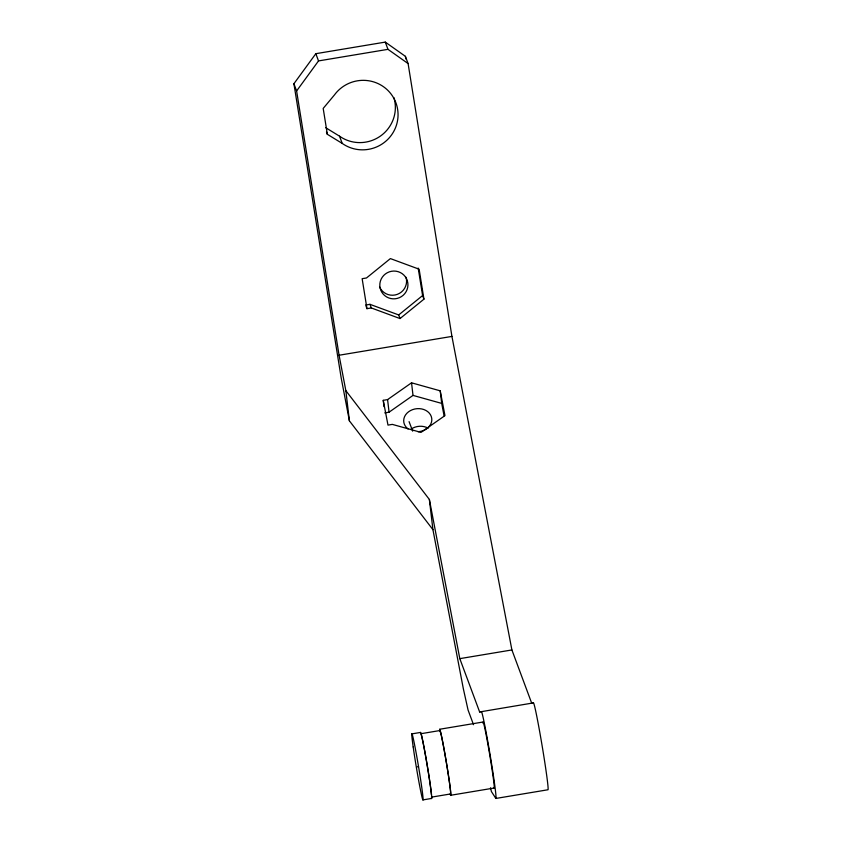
<?xml version="1.0" encoding="UTF-8"?>
<svg xmlns="http://www.w3.org/2000/svg" width="842" height="842" viewBox="0 0 842 842"><rect width="100%" height="100%" fill="white"/><g stroke="black" fill="none" stroke-linecap="round" stroke-linejoin="round"><path stroke-width="1.26" d="M473.52 724.699L468.068 710.038L463.363 688.851L432.925 529.66L349.398 420.842L341.178 377.858L293.911 83.726L315.834 53.688L385.278 42.1L405.402 56.34L408.096 63.571L451.933 336.411L511.904 649.95L531.723 703.259L533.47 702.891A44.037 1.484 80.5 0 1 542.164 746.012A44.037 1.484 80.5 0 1 547.963 789.764L495.864 798.448L491.433 791.585L490.497 787.765M349.398 420.842L345.841 390.646L339.073 355.24L296.605 90.968L318.518 60.919L387.973 49.341L408.096 63.571M365.617 305.057L369.964 304.33L398.687 314.94L422.6 295.553L418.179 268.072M400.034 318.56L423.936 299.173L419.127 269.198L390.393 258.589L366.491 277.976L362.144 278.691L366.965 308.677L371.301 307.951L400.034 318.56L398.687 314.94M387.583 399.603L411.538 382.815L440.219 390.825L444.965 415.611L421.011 432.388L392.33 424.389L387.983 425.105L383.247 400.329L387.583 399.603L389.067 412.18L384.731 412.906M389.067 412.18L413.012 395.403L441.703 403.402L444.071 415.801M345.841 390.646L429.367 499.453L459.806 658.644L479.635 711.953L481.371 711.574A44.037 1.484 80.5 0 1 490.076 754.706A44.037 1.484 80.5 0 1 495.864 798.448M417.422 766.883L418.527 766.652M339.073 355.24L451.933 336.411M459.806 658.644L511.904 649.95M479.635 711.953L533.47 702.891M411.917 733.877L420.6 732.424M439.703 729.246L483.108 722.004M439.913 730.54L420.811 733.729A32.143 1.084 80.5 0 1 426.115 759.031A32.143 1.084 80.5 0 1 431.399 794.648M431.399 797.153L450.491 793.964M422.926 799.9L431.609 798.448M450.712 795.269L494.128 788.028M325.728 127.71L339.537 136.183A35.227 34.68 -20.4 0 0 380.5 136.025A35.227 34.68 -20.4 0 0 393.909 97.64M327.349 134.299L342.22 143.414A35.227 34.68 -20.4 0 0 391.341 135.225A35.227 34.68 -20.4 0 0 383.552 86.768A35.227 34.68 -20.4 0 0 334.432 94.957L323.191 108.429L327.349 134.299L326.454 131.889M409.075 421.632L412.685 431.157M385.278 42.1L387.973 49.341M422.6 295.553L423.936 299.173M315.834 53.688L318.518 60.919M339.537 136.183L342.22 143.414M293.911 83.726L296.605 90.968M369.964 304.33L371.301 307.951M366.07 306.267L366.965 308.677M405.402 56.34L405.812 58.919M440.219 390.825L441.703 403.402M429.367 499.453L432.925 529.66M411.538 382.815L413.012 395.403M383.247 400.329L383.984 406.612M406.012 277.25A14.093 13.872 -20.4 0 1 397.392 294.332A14.093 13.872 -20.4 0 1 379.668 287.122M411.012 429.157A14.093 11.525 -6.7 0 1 428.125 428.157M408.054 428.925A14.093 11.525 -6.7 0 1 410.433 410.601A14.093 11.525 -6.7 0 1 431.251 416.411A14.093 11.525 -6.7 0 1 418.095 431.725M420.495 732.74A33.47 1.126 80.5 0 1 427.21 765.199A33.47 1.126 80.5 0 1 431.42 798.205M439.819 731.687A32.143 1.084 80.5 0 1 445.923 759.958A32.143 1.084 80.5 0 1 450.312 793.722M439.598 730.424A33.47 1.126 80.5 0 1 446.313 762.021A33.47 1.126 80.5 0 1 450.238 794.206M483.013 723.183A33.47 1.126 80.5 0 1 489.36 752.622A33.47 1.126 80.5 0 1 493.938 787.775M390.583 298.5A14.093 13.872 -20.4 0 0 407.36 280.87A14.093 13.872 -20.4 0 0 383.668 275.492A14.093 13.872 -20.4 0 0 390.583 298.5M413.19 746.98A33.47 1.126 80.5 0 0 422.737 799.647A33.47 1.126 80.5 0 0 416.337 754.032A33.47 1.126 80.5 0 0 413.19 746.98"/></g></svg>
